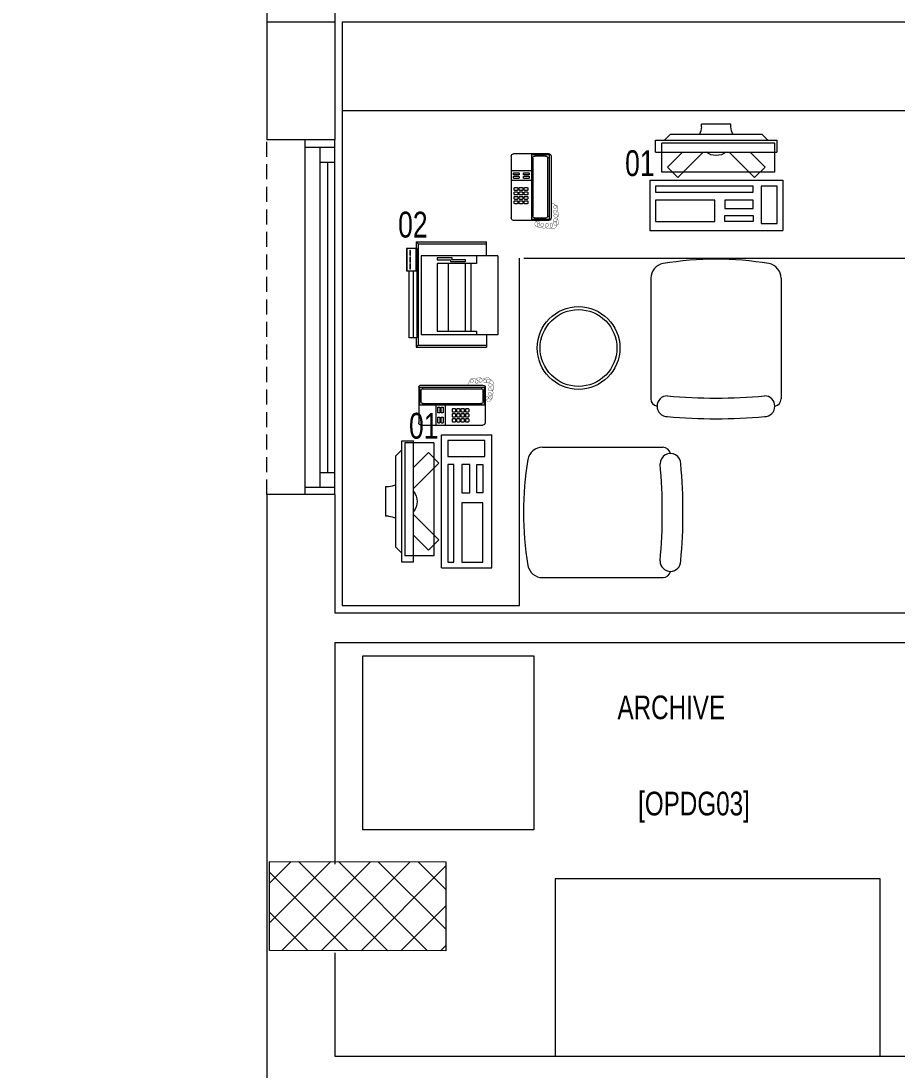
# Model space of a CAD drawing. Extents: x -234346 to 58427, y -132654 to -82394.
# Drawn here: x -141962 to -138996, y -109293 to -105740 of the extents above; entities that cross this region are included whole.
import ezdxf

# ---------------------------------------------------------------- set-up
doc = ezdxf.new("R2010")
doc.units = 0
doc.header["$LTSCALE"] = 8
doc.linetypes.add('HIDDEN', pattern=[9.525, 6.35, -3.175])
doc.layers.get('0').update_dxf_attribs({"color": 9, "lineweight": 5})
for name, color, linetype, lineweight in [('72_EGR_BASE_TEXT', 9, 'Continuous', 5), ('72_EGR_EQP_TAG', 9, 'Continuous', 5), ('Aluminum', 9, 'Continuous', 5), ('C-HYDR-CTCH', 9, 'Continuous', 5), ('Hatch', 9, 'Continuous', 5), ('LOADING', 9, 'Continuous', 5), ('Proj', 9, 'Continuous', 5), ('Structure', 9, 'Continuous', 5), ('Walls', 9, 'Continuous', 5)]:
    doc.layers.add(name, color=color, linetype=linetype, lineweight=lineweight)
doc.styles.add('X3G_ENTITY_257CFD', font='swisscl.ttf', dxfattribs={"height": 200})
doc.styles.add('X3G_ENTITY_258862', font='swisscl.ttf', dxfattribs={"height": 200})
doc.styles.add('X3G_ENTITY_25AE6C', font='swisscl.ttf', dxfattribs={"height": 200})

# ---------------------------------------------------------------- blocks, each defined once
blk = doc.blocks.new('A$C47696aed')
at = {"layer": 'Hatch'}
h = blk.add_hatch(dxfattribs=at)
h.set_pattern_fill('ANSI37', color=256, scale=30)
h.paths.add_polyline_path([(50952.7, 21917.9), (50348.7, 21909.7), (50352.6, 21621.3), (50956.6, 21629.5)])
h.paths.add_polyline_path([(43791.9, 21910.1), (43208.4, 21904.7), (43188.5, 21613.3), (43772, 21618.7)])
h.paths.add_polyline_path([(29414.9, 21902.8), (28815.8, 21898.7), (28810.1, 21605.6), (29409.2, 21609.7)])
h.paths.add_polyline_path([(36600.2, 21904.9), (35999, 21897.4), (35990.7, 21611.8), (36591.9, 21619.3)])
h.paths.add_polyline_path([(22195.7, 21912), (21589.3, 21890.2), (21603.8, 21597.6), (22210.2, 21619.5)])
h.paths.add_polyline_path([(15459.1, 21901.7), (14237.2, 21925.6), (14230.7, 21629.5), (15452.7, 21605.5)])
h.paths.add_polyline_path([(15473.2, 14701.6), (14258.2, 14685.8), (14244.7, 14393.4), (15459.7, 14409.1)])
h.paths.add_polyline_path([(15447.1, 7508.4), (14244, 7492.4), (14238.3, 7199.4), (15441.4, 7215.3)])
h.paths.add_polyline_path([(15465.6, 309.7), (14269, 298.3), (14271.8, 3.8), (15468.5, 15.2)])
h.paths.add_polyline_path([(7830.6, 311.8), (7227.1, 308.1), (7237.7, 22.6), (7841.3, 26.3)])
h.paths.add_polyline_path([(7815.2, 7509.8), (7218.4, 7511.4), (7218.2, 7210.2), (7815.1, 7208.6)])
h.paths.add_polyline_path([(7825.1, 14699.4), (7205.8, 14700.6), (7195.2, 14397.6), (7814.5, 14396.4)])
h.paths.add_polyline_path([(7801.7, 21878.7), (7201.1, 21893.2), (7197.5, 21603.6), (7798.1, 21589.1)])
h.paths.add_polyline_path([(602.6, 21876.9), (0, 21899.6), (1.9, 21611.2), (604.5, 21588.5)])
h.paths.add_polyline_path([(610.4, 7498.6), (8.3, 7491.6), (11.7, 7200), (613.7, 7206.9)])
h.paths.add_polyline_path([(627.9, 303.9), (29.5, 302.9), (34.3, 2.3), (632.7, 3.3)])
h.paths.add_polyline_path([(22214.6, 317.2), (21608.9, 304.3), (21614.6, 3.1), (22220.3, 16)])
h.paths.add_polyline_path([(22208.1, 7509.7), (21613.7, 7492.1), (21615.8, 7195.5), (22210.2, 7213.1)])
h.paths.add_polyline_path([(22199.3, 14717.7), (21600.4, 14710), (21604.4, 14409.9), (22203.4, 14417.6)])
h.paths.add_polyline_path([(29399.7, 14702.4), (28797.7, 14707.1), (28802, 14415), (29403.9, 14410.3)])
h.paths.add_polyline_path([(29403.4, 7519.8), (28799.6, 7502.2), (28813, 7202.1), (29413.1, 7223.2)])
h.paths.add_polyline_path([(29419.5, 303.8), (28815.7, 310.4), (28813.3, 24.7), (29417.2, 18.1)])
h.paths.add_polyline_path([(36618, 314.2), (36020.7, 299.7), (36029.7, 0), (36627, 14.6)])
h.paths.add_polyline_path([(36610.7, 7502.6), (36009.5, 7504.5), (36010.6, 7207.3), (36611.9, 7205.4)])
h.paths.add_polyline_path([(36574.3, 14706.4), (35993.4, 14711.1), (36013.1, 14421.3), (36594, 14416.6)])
h.paths.add_polyline_path([(43777.6, 14705.7), (43180, 14719.4), (43182, 14427.5), (43779.6, 14413.8)])
h.paths.add_polyline_path([(43778.6, 7507.1), (43210.2, 7499.5), (43212, 7205.4), (43780.5, 7213)])
h.paths.add_polyline_path([(43815.7, 310), (43210.4, 307.3), (43211.8, 2.8), (43817, 5.4)])
h.paths.add_polyline_path([(50989.9, 309.5), (50401.9, 325.5), (50388.7, 18.3), (50976.7, 2.3)])
h.paths.add_polyline_path([(50974.1, 7508.9), (50370.9, 7510), (50368.9, 7213.4), (50972.2, 7212.3)])
at = {"layer": 'C-HYDR-CTCH', "color": 4, "flags": 128}
blk.add_lwpolyline([(7218.4, 7511.4), (7815.2, 7509.8), (7815.1, 7208.6), (7218.2, 7210.2), (7218.4, 7511.4)], dxfattribs=at)
blk = doc.blocks.new('GF21021-P')
for p, q in [((-0.2207, 0.4756), (-0.2207, 0.0675)), ((0.2205, 0.4756), (0.2205, 0.0675))]:
    blk.add_line(p, q)
for centre, radius, start, end in [((-0.0001, -0.5295), 1.0695, 80.3671, 99.6329), ((-0.1707, 0.4756), 0.05, 99.6329, 180), ((0.1705, 0.4756), 0.05, 0, 80.3671), ((-0.1643, 0.0425), 0.0351, 90, 270), ((0, 1.8467), 1.7767, 264.6946, 275.3053), ((0.1641, 0.0425), 0.0351, 270, 90), ((-0.1957, 0.0675), 0.025, 180, 261.4721), ((0.1955, 0.0675), 0.025, 278.5279, 0), ((0, 1.8314), 1.8314, 264.8532, 275.147)]:
    blk.add_arc(centre, radius, start, end)
blk = doc.blocks.new('DM20079-P')
for p, q in [((-0.0686, 0.217), (-0.0686, 0.008)), ((-0.0616, 0.225), (0.0594, 0.225)), ((-0.0616, 0.225), (-0.0616, 0)), ((-0.0616, 0.222), (-0.0016, 0.222)), ((-0.0496, 0.2175), (-0.0136, 0.2175)), ((-0.0016, 0.225), (-0.0016, 0)), ((0.0664, 0.217), (0.0664, 0.008)), ((-0.0616, 0.212), (-0.0565, 0.212)), ((-0.0566, 0.2105), (-0.0566, 0.0145)), ((-0.0068, 0.212), (-0.0016, 0.212)), ((-0.0066, 0.2105), (-0.0066, 0.0145)), ((-0.0016, 0.1675), (0.0664, 0.1675)), ((-0.0016, 0.135), (0.0664, 0.135)), ((-0.0616, 0.013), (-0.0565, 0.013)), ((-0.0616, 0.003), (-0.0016, 0.003)), ((-0.0594, 0), (0.0594, 0)), ((-0.0496, 0.0075), (-0.0136, 0.0075)), ((-0.0068, 0.013), (-0.0016, 0.013))]:
    blk.add_line(p, q)
for points in [[(0.0074, 0.1605, 0.414214), (0.0054, 0.1585), (0.0054, 0.1555, 0.414214), (0.0074, 0.1535), (0.0234, 0.1535, 0.414214), (0.0254, 0.1555), (0.0254, 0.1585, 0.414214), (0.0234, 0.1605)], [(0.0234, 0.142, 0.414214), (0.0254, 0.144), (0.0254, 0.147, 0.414214), (0.0234, 0.149), (0.0074, 0.149, 0.414214), (0.0054, 0.147), (0.0054, 0.144, 0.414214), (0.0074, 0.142)], [(0.0574, 0.1535, 0.414214), (0.0594, 0.1555), (0.0594, 0.1585, 0.414214), (0.0574, 0.1605), (0.0414, 0.1605, 0.414214), (0.0394, 0.1585), (0.0394, 0.1555, 0.414214), (0.0414, 0.1535)], [(0.0574, 0.142, 0.414214), (0.0594, 0.144), (0.0594, 0.147, 0.414214), (0.0574, 0.149), (0.0414, 0.149, 0.414214), (0.0394, 0.147), (0.0394, 0.144, 0.414214), (0.0414, 0.142)], [(0.0104, 0.103, 0.414214), (0.0124, 0.101), (0.0204, 0.101, 0.414214), (0.0224, 0.103), (0.0224, 0.109, 0.414214), (0.0204, 0.111), (0.0124, 0.111, 0.414214), (0.0104, 0.109)], [(0.0274, 0.103, 0.414214), (0.0294, 0.101), (0.0374, 0.101, 0.414214), (0.0394, 0.103), (0.0394, 0.109, 0.414214), (0.0374, 0.111), (0.0294, 0.111, 0.414214), (0.0274, 0.109)], [(0.0444, 0.103, 0.414214), (0.0464, 0.101), (0.0544, 0.101, 0.414214), (0.0564, 0.103), (0.0564, 0.109, 0.414214), (0.0544, 0.111), (0.0464, 0.111, 0.414214), (0.0444, 0.109)], [(0.0104, 0.088, 0.414214), (0.0124, 0.086), (0.0204, 0.086, 0.414214), (0.0224, 0.088), (0.0224, 0.094, 0.414214), (0.0204, 0.096), (0.0124, 0.096, 0.414214), (0.0104, 0.094)], [(0.0104, 0.073, 0.414214), (0.0124, 0.071), (0.0204, 0.071, 0.414214), (0.0224, 0.073), (0.0224, 0.079, 0.414214), (0.0204, 0.081), (0.0124, 0.081, 0.414214), (0.0104, 0.079)], [(0.0274, 0.088, 0.414214), (0.0294, 0.086), (0.0374, 0.086, 0.414214), (0.0394, 0.088), (0.0394, 0.094, 0.414214), (0.0374, 0.096), (0.0294, 0.096, 0.414214), (0.0274, 0.094)], [(0.0274, 0.073, 0.414214), (0.0294, 0.071), (0.0374, 0.071, 0.414214), (0.0394, 0.073), (0.0394, 0.079, 0.414214), (0.0374, 0.081), (0.0294, 0.081, 0.414214), (0.0274, 0.079)], [(0.0444, 0.088, 0.414214), (0.0464, 0.086), (0.0544, 0.086, 0.414214), (0.0564, 0.088), (0.0564, 0.094, 0.414214), (0.0544, 0.096), (0.0464, 0.096, 0.414214), (0.0444, 0.094)], [(0.0444, 0.073, 0.414214), (0.0464, 0.071), (0.0544, 0.071, 0.414214), (0.0564, 0.073), (0.0564, 0.079, 0.414214), (0.0544, 0.081), (0.0464, 0.081, 0.414214), (0.0444, 0.079)], [(0.0104, 0.058, 0.414214), (0.0124, 0.056), (0.0204, 0.056, 0.414214), (0.0224, 0.058), (0.0224, 0.064, 0.414214), (0.0204, 0.066), (0.0124, 0.066, 0.414214), (0.0104, 0.064)], [(0.0274, 0.058, 0.414214), (0.0294, 0.056), (0.0374, 0.056, 0.414214), (0.0394, 0.058), (0.0394, 0.064, 0.414214), (0.0374, 0.066), (0.0294, 0.066, 0.414214), (0.0274, 0.064)], [(0.0444, 0.058, 0.414214), (0.0464, 0.056), (0.0544, 0.056, 0.414214), (0.0564, 0.058), (0.0564, 0.064, 0.414214), (0.0544, 0.066), (0.0464, 0.066, 0.414214), (0.0444, 0.064)]]:
    blk.add_lwpolyline(points, format="xyb", close=True)
at = {"const_width": 0.001}
blk.add_lwpolyline([(-0.0686, 0.059, 0.184574), (-0.0861, 0.0478, 1.44364), (-0.0769, 0.0452, 0.837915), (-0.0907, 0.0465, 0.30536), (-0.0835, 0.0248, 1.584726), (-0.0815, 0.034, 0.253153), (-0.094, 0.0228, 0.874198), (-0.0776, 0.0142, 0.915253), (-0.0897, 0.0168, 0.223821), (-0.0874, -0.0011, 1.703343), (-0.0796, 0.005, 0.588962), (-0.0934, -0.0114, 0.717795), (-0.0769, -0.0108, 0.983104), (-0.0875, -0.0075, 0.326362), (-0.0815, -0.0259, 0.758716), (-0.0657, -0.0134, 0.906186), (-0.0743, -0.016, 0.189488), (-0.067, -0.0272, 0.7948), (-0.0506, -0.0127, 1.223996), (-0.0585, -0.0193, 0.072149), (-0.0473, -0.0259, 0.645886), (-0.0341, -0.0134, 1.366917), (-0.042, -0.0193, 0.078415), (-0.0315, -0.0246, 0.723006), (-0.0229, -0.0127, 1.105484), (-0.0289, -0.018, 0.327892), (-0.017, -0.0193, 0.446638), (-0.0144, -0.0068, 0.327263), (-0.0269, -0.0029, 1.240441), (-0.0229, -0.0094, 0.611307), (-0.0278, 0.0075)], format="xyb", dxfattribs=at)
for centre, radius, start, end in [((-0.0605, 0.217), 0.00813, 97.9633, 179.6649), ((-0.0496, 0.2105), 0.007, 90, 180), ((-0.0136, 0.2105), 0.007, 0, 90), ((0.0582, 0.217), 0.00813, 0.3351, 82.0367), ((-0.0605, 0.008), 0.00813, 180.3351, 277.9633), ((-0.0496, 0.0145), 0.007, 180, 270), ((-0.0136, 0.0145), 0.007, 270, 0), ((0.0582, 0.008), 0.00813, 277.9633, 359.6649)]:
    blk.add_arc(centre, radius, start, end)
blk = doc.blocks.new('ITCWLS1-P')
at = {"layer": 'LOADING'}
for p, q in [((-0.2651, 0.43, 0), (-0.3051, 0.43, 0)), ((-0.3051, 0.43, 0), (-0.3051, 0.02, 0)), ((-0.2651, 0.43, 0), (-0.2651, 0.02, 0)), ((-0.17, 0.45), (-0.17, 0)), ((-0.17, 0.45), (0, 0.45)), ((-0.1496, 0.4305), (-0.1291, 0.4305)), ((-0.1291, 0.4305), (-0.1291, 0.4089)), ((0, 0.45), (0, 0)), ((-0.3251, 0.38, 0), (-0.3051, 0.4, 0)), ((-0.197, 0.4094), (-0.295, 0.4094)), ((-0.295, 0.0264), (-0.295, 0.4094)), ((-0.197, 0.0264), (-0.197, 0.4094)), ((-0.3251, 0.38, 0), (-0.3251, 0.07, 0)), ((-0.3503, 0.275), (-0.3596, 0.275)), ((-0.3596, 0.175), (-0.3596, 0.275)), ((-0.3503, 0.175), (-0.3596, 0.175)), ((-0.3251, 0.07, 0), (-0.3051, 0.05, 0)), ((-0.3051, 0.02, 0), (-0.2651, 0.02, 0)), ((-0.197, 0.0264), (-0.295, 0.0264)), ((-0.17, 0), (0, 0))]:
    blk.add_line(p, q, dxfattribs=at)
at = {"layer": 'LOADING', "extrusion": (2.48281e-10, 3.18408e-10, -1)}
for p, q in [((-0.2651, 0.3395), (-0.2144, 0.3902)), ((-0.1791, 0.3548), (-0.2144, 0.3902)), ((-0.2651, 0.2688), (-0.1791, 0.3548))]:
    blk.add_line(p, q, dxfattribs=at)
at = {"layer": 'LOADING', "extrusion": (2.48281e-10, -3.18408e-10, -1)}
for p, q in [((-0.2651, 0.1812), (-0.1791, 0.0952)), ((-0.2651, 0.1105), (-0.2144, 0.0598)), ((-0.1791, 0.0952), (-0.2144, 0.0598))]:
    blk.add_line(p, q, dxfattribs=at)
at = {"layer": 'LOADING'}
for points in [[(-0.1291, 0.4089), (-0.1291, 0.1), (-0.1496, 0.1), (-0.1496, 0.4305)], [(-0.1496, 0.1), (-0.1496, 0.1), (-0.1496, 0.1), (-0.1496, 0.1), (-0.1496, 0.1), (-0.1496, 0.1), (-0.1496, 0.1), (-0.1496, 0.1), (-0.1496, 0.1)], [(-0.1496, 0.1), (-0.1496, 0.1), (-0.1496, 0.1), (-0.1496, 0.1), (-0.1496, 0.1), (-0.1496, 0.1), (-0.1496, 0.1), (-0.1496, 0.1), (-0.1496, 0.1), (-0.1496, 0.1), (-0.1496, 0.1), (-0.1496, 0.1), (-0.1496, 0.1), (-0.1496, 0.1), (-0.1496, 0.1), (-0.1496, 0.1), (-0.1496, 0.1), (-0.1496, 0.1)], [(-0.1496, 0.1), (-0.1496, 0.1), (-0.1496, 0.1), (-0.1496, 0.1), (-0.1496, 0.1), (-0.1496, 0.1), (-0.1496, 0.1), (-0.1496, 0.1), (-0.1496, 0.1), (-0.1496, 0.1)], [(-0.1496, 0.1), (-0.1496, 0.1), (-0.1496, 0.1), (-0.1496, 0.1), (-0.1496, 0.1), (-0.1496, 0.1), (-0.1496, 0.1)], [(-0.1496, 0.1), (-0.1496, 0.1), (-0.1496, 0.1), (-0.1496, 0.1), (-0.1496, 0.1), (-0.1496, 0.1), (-0.1496, 0.1), (-0.1496, 0.1), (-0.1496, 0.1), (-0.1496, 0.1)], [(-0.1496, 0.1), (-0.1496, 0.1), (-0.1496, 0.1), (-0.1496, 0.1), (-0.1496, 0.1), (-0.1496, 0.1), (-0.1496, 0.1), (-0.1496, 0.1), (-0.1496, 0.1), (-0.1496, 0.1), (-0.1496, 0.1), (-0.1496, 0.1), (-0.1496, 0.1), (-0.1496, 0.1), (-0.1496, 0.1)], [(-0.1496, 0.1), (-0.1496, 0.1), (-0.1496, 0.1), (-0.1496, 0.1), (-0.1496, 0.1), (-0.1496, 0.1), (-0.1496, 0.1), (-0.1496, 0.1), (-0.1496, 0.1), (-0.1496, 0.1)], [(-0.1496, 0.1), (-0.1496, 0.1), (-0.1496, 0.1), (-0.1496, 0.1), (-0.1496, 0.1), (-0.1496, 0.1), (-0.1496, 0.1), (-0.1496, 0.1), (-0.1496, 0.1), (-0.1496, 0.1)], [(-0.1496, 0.1), (-0.1496, 0.1), (-0.1496, 0.1), (-0.1496, 0.1), (-0.1496, 0.1), (-0.1496, 0.1), (-0.1496, 0.1), (-0.1496, 0.1), (-0.1496, 0.1), (-0.1496, 0.1), (-0.1496, 0.1), (-0.1496, 0.1), (-0.1496, 0.1), (-0.1496, 0.1), (-0.1496, 0.1), (-0.1496, 0.1), (-0.1496, 0.1), (-0.1496, 0.1), (-0.1496, 0.1), (-0.1496, 0.1), (-0.1496, 0.1), (-0.1496, 0.1), (-0.1496, 0.1), (-0.1496, 0.1), (-0.1496, 0.1), (-0.1496, 0.1), (-0.1496, 0.1), (-0.1496, 0.1), (-0.1496, 0.1), (-0.1496, 0.1), (-0.1496, 0.1), (-0.1496, 0.1), (-0.1496, 0.1), (-0.1496, 0.1), (-0.1496, 0.1), (-0.1496, 0.1), (-0.1496, 0.1), (-0.1496, 0.1), (-0.1496, 0.1), (-0.1496, 0.1), (-0.1496, 0.1), (-0.1496, 0.1), (-0.1496, 0.1), (-0.1496, 0.1), (-0.1496, 0.1), (-0.1496, 0.1), (-0.1496, 0.1), (-0.1496, 0.1), (-0.1496, 0.1), (-0.1496, 0.1), (-0.1496, 0.1), (-0.1496, 0.1), (-0.1496, 0.1), (-0.1496, 0.1)], [(-0.1496, 0.1), (-0.1496, 0.1), (-0.1496, 0.1), (-0.1496, 0.1), (-0.1496, 0.1), (-0.1496, 0.1), (-0.1496, 0.1), (-0.1496, 0.1), (-0.1496, 0.1), (-0.1496, 0.1), (-0.1496, 0.1), (-0.1496, 0.1), (-0.1496, 0.1), (-0.1496, 0.1), (-0.1496, 0.1), (-0.1496, 0.1), (-0.1496, 0.1), (-0.1496, 0.1), (-0.1496, 0.1), (-0.1496, 0.1), (-0.1496, 0.1), (-0.1496, 0.1), (-0.1496, 0.1), (-0.1496, 0.1), (-0.1496, 0.1), (-0.1496, 0.1), (-0.1496, 0.1), (-0.1496, 0.1), (-0.1496, 0.1), (-0.1496, 0.1), (-0.1496, 0.1), (-0.1496, 0.1), (-0.1496, 0.1), (-0.1496, 0.1), (-0.1496, 0.1), (-0.1496, 0.1), (-0.1496, 0.1), (-0.1496, 0.1), (-0.1496, 0.1), (-0.1496, 0.1), (-0.1496, 0.1), (-0.1496, 0.1), (-0.1496, 0.1), (-0.1496, 0.1), (-0.1496, 0.1), (-0.1496, 0.1), (-0.1496, 0.1), (-0.1496, 0.1), (-0.1496, 0.1), (-0.1496, 0.1), (-0.1496, 0.1), (-0.1496, 0.1), (-0.1496, 0.1), (-0.1496, 0.1), (-0.1496, 0.1), (-0.1496, 0.1), (-0.1496, 0.1), (-0.1496, 0.1), (-0.1496, 0.1), (-0.1496, 0.1), (-0.1496, 0.1), (-0.1496, 0.1), (-0.1496, 0.1), (-0.1496, 0.1), (-0.1496, 0.1), (-0.1496, 0.1), (-0.1496, 0.1), (-0.1496, 0.1), (-0.1496, 0.1), (-0.1496, 0.1), (-0.1496, 0.1), (-0.1496, 0.1), (-0.1496, 0.1), (-0.1496, 0.1), (-0.1496, 0.1), (-0.1496, 0.1), (-0.1496, 0.1), (-0.1496, 0.1), (-0.1496, 0.1), (-0.1496, 0.1), (-0.1496, 0.1), (-0.1496, 0.1), (-0.1496, 0.1), (-0.1496, 0.1), (-0.1496, 0.1), (-0.1496, 0.1), (-0.1496, 0.1), (-0.1496, 0.1), (-0.1496, 0.1)], [(-0.1496, 0.1), (-0.1496, 0.1), (-0.1496, 0.1), (-0.1496, 0.1), (-0.1496, 0.1), (-0.1496, 0.1), (-0.1496, 0.1), (-0.1496, 0.1), (-0.1496, 0.1), (-0.1496, 0.1), (-0.1496, 0.1), (-0.1496, 0.1)], [(-0.1496, 0.1), (-0.1496, 0.1), (-0.1496, 0.1), (-0.1496, 0.1), (-0.1496, 0.1), (-0.1496, 0.1), (-0.1496, 0.1)], [(-0.1496, 0.1), (-0.1496, 0.1), (-0.1496, 0.1), (-0.1496, 0.1), (-0.1496, 0.1), (-0.1496, 0.1), (-0.1496, 0.1), (-0.1496, 0.1), (-0.1496, 0.1), (-0.1496, 0.1), (-0.1496, 0.1), (-0.1496, 0.1), (-0.1496, 0.1), (-0.1496, 0.1), (-0.1496, 0.1), (-0.1496, 0.1), (-0.1496, 0.1)], [(-0.1496, 0.1), (-0.1496, 0.1), (-0.1496, 0.1), (-0.1496, 0.1), (-0.1496, 0.1), (-0.1496, 0.1), (-0.1496, 0.1), (-0.1496, 0.1), (-0.1496, 0.1), (-0.1496, 0.1), (-0.1496, 0.1), (-0.1496, 0.1), (-0.1496, 0.1), (-0.1496, 0.1), (-0.1496, 0.1), (-0.1496, 0.1), (-0.1496, 0.1), (-0.1496, 0.1), (-0.1496, 0.1), (-0.1496, 0.1), (-0.1496, 0.1), (-0.1496, 0.1), (-0.1496, 0.1), (-0.1496, 0.1), (-0.1496, 0.1), (-0.1496, 0.1), (-0.1496, 0.1), (-0.1496, 0.1), (-0.1496, 0.1), (-0.1496, 0.1), (-0.1496, 0.1), (-0.1496, 0.1), (-0.1496, 0.1), (-0.1496, 0.1), (-0.1496, 0.1), (-0.1496, 0.1), (-0.1496, 0.1), (-0.1496, 0.1), (-0.1496, 0.1), (-0.1496, 0.1), (-0.1496, 0.1), (-0.1496, 0.1), (-0.1496, 0.1), (-0.1496, 0.1), (-0.1496, 0.1), (-0.1496, 0.1), (-0.1496, 0.1), (-0.1496, 0.1), (-0.1496, 0.1), (-0.1496, 0.1), (-0.1496, 0.1), (-0.1496, 0.1), (-0.1496, 0.1), (-0.1496, 0.1), (-0.1496, 0.1), (-0.1496, 0.1), (-0.1496, 0.1), (-0.1496, 0.1), (-0.1496, 0.1), (-0.1496, 0.1), (-0.1496, 0.1), (-0.1496, 0.1), (-0.1496, 0.1), (-0.1496, 0.1), (-0.1496, 0.1), (-0.1496, 0.1), (-0.1496, 0.1), (-0.1496, 0.1), (-0.1496, 0.1), (-0.1496, 0.1), (-0.1496, 0.1), (-0.1496, 0.1), (-0.1496, 0.1), (-0.1496, 0.1), (-0.1496, 0.1), (-0.1496, 0.1), (-0.1496, 0.1), (-0.1496, 0.1), (-0.1496, 0.1), (-0.1496, 0.1), (-0.1496, 0.1), (-0.1496, 0.1), (-0.1496, 0.1), (-0.1496, 0.1), (-0.1496, 0.1), (-0.1496, 0.1), (-0.1496, 0.1), (-0.1496, 0.1), (-0.1496, 0.1), (-0.1496, 0.1), (-0.1496, 0.1), (-0.1496, 0.1), (-0.1496, 0.1), (-0.1496, 0.1), (-0.1496, 0.1), (-0.1496, 0.1), (-0.1496, 0.1), (-0.1496, 0.1), (-0.1496, 0.1), (-0.1496, 0.1), (-0.1496, 0.1), (-0.1496, 0.1), (-0.1496, 0.1), (-0.1496, 0.1), (-0.1496, 0.1), (-0.1496, 0.1), (-0.1496, 0.1), (-0.1496, 0.1), (-0.1496, 0.1), (-0.1496, 0.1), (-0.1496, 0.1)], [(-0.1496, 0.1), (-0.1496, 0.1), (-0.1496, 0.1), (-0.1496, 0.1), (-0.1496, 0.1), (-0.1496, 0.1), (-0.1496, 0.1), (-0.1496, 0.1)]]:
    blk.add_lwpolyline(points, dxfattribs=at)
for points in [[(-0.1019, 0.4305), (-0.0304, 0.4305), (-0.0304, 0.2294), (-0.1019, 0.2294)], [(-0.1019, 0.1954), (-0.0747, 0.1954), (-0.0747, 0.1), (-0.1019, 0.1)], [(-0.0304, 0.1954), (-0.0508, 0.1954), (-0.0508, 0.1), (-0.0304, 0.1)], [(-0.1496, 0.1), (-0.1496, 0.1), (-0.1496, 0.1), (-0.1496, 0.1), (-0.1496, 0.1), (-0.1496, 0.1), (-0.1496, 0.1), (-0.1496, 0.1), (-0.1496, 0.1), (-0.1496, 0.1), (-0.1496, 0.1), (-0.1496, 0.1), (-0.1496, 0.1), (-0.1496, 0.1), (-0.1496, 0.1), (-0.1496, 0.1), (-0.1496, 0.1), (-0.1496, 0.1), (-0.1496, 0.1), (-0.1496, 0.1), (-0.1496, 0.1), (-0.1496, 0.1), (-0.1496, 0.1), (-0.1496, 0.1), (-0.1496, 0.1), (-0.1496, 0.1), (-0.1496, 0.1), (-0.1496, 0.1), (-0.1496, 0.1), (-0.1496, 0.1), (-0.1496, 0.1), (-0.1496, 0.1), (-0.1496, 0.1), (-0.1496, 0.1), (-0.1496, 0.1), (-0.1496, 0.1), (-0.1496, 0.1), (-0.1496, 0.1), (-0.1496, 0.1), (-0.1496, 0.1), (-0.1496, 0.1), (-0.1496, 0.1), (-0.1496, 0.1), (-0.1496, 0.1), (-0.1496, 0.1), (-0.1496, 0.1), (-0.1496, 0.1), (-0.1496, 0.1), (-0.1496, 0.1), (-0.1496, 0.1), (-0.1496, 0.1), (-0.1496, 0.1), (-0.1496, 0.1), (-0.1496, 0.1), (-0.1496, 0.1), (-0.1496, 0.1), (-0.1496, 0.1), (-0.1496, 0.1), (-0.1496, 0.1), (-0.1496, 0.1), (-0.1496, 0.1), (-0.1496, 0.1), (-0.1496, 0.1), (-0.1496, 0.1), (-0.1496, 0.1), (-0.1496, 0.1), (-0.1496, 0.1), (-0.1496, 0.1), (-0.1496, 0.1), (-0.1496, 0.1), (-0.1496, 0.1), (-0.1496, 0.1), (-0.1496, 0.1), (-0.1496, 0.1), (-0.1496, 0.1), (-0.1496, 0.1), (-0.1496, 0.1), (-0.1496, 0.1), (-0.1496, 0.1), (-0.1496, 0.1), (-0.1496, 0.1), (-0.1496, 0.1), (-0.1496, 0.1), (-0.1496, 0.1), (-0.1496, 0.1), (-0.1496, 0.1), (-0.1496, 0.1), (-0.1496, 0.1), (-0.1496, 0.1), (-0.1496, 0.1), (-0.1496, 0.1), (-0.1496, 0.1), (-0.1496, 0.1), (-0.1496, 0.1), (-0.1496, 0.1), (-0.1496, 0.1), (-0.1496, 0.1), (-0.1496, 0.1), (-0.1496, 0.1), (-0.1496, 0.1), (-0.1496, 0.1), (-0.1496, 0.1), (-0.1496, 0.1), (-0.1496, 0.1), (-0.1496, 0.1), (-0.1496, 0.1), (-0.1496, 0.1), (-0.1496, 0.1), (-0.1496, 0.1), (-0.1496, 0.1), (-0.1496, 0.1), (-0.1496, 0.1), (-0.1496, 0.1), (-0.1496, 0.1), (-0.1496, 0.1), (-0.1496, 0.1), (-0.1496, 0.1), (-0.1496, 0.1), (-0.1496, 0.1), (-0.1496, 0.1), (-0.1496, 0.1), (-0.1496, 0.1), (-0.1496, 0.1), (-0.1496, 0.1), (-0.1496, 0.1), (-0.1496, 0.1), (-0.1496, 0.1), (-0.1496, 0.1), (-0.1496, 0.1), (-0.1496, 0.1), (-0.1496, 0.1), (-0.1496, 0.1), (-0.1496, 0.1), (-0.1496, 0.1), (-0.1496, 0.1), (-0.1496, 0.1), (-0.1496, 0.1), (-0.1496, 0.1), (-0.1496, 0.1), (-0.1496, 0.1), (-0.1496, 0.1), (-0.1496, 0.1), (-0.1496, 0.1), (-0.1496, 0.1), (-0.1496, 0.1), (-0.1496, 0.1), (-0.1496, 0.1), (-0.1496, 0.1), (-0.1496, 0.1), (-0.1496, 0.1), (-0.1496, 0.1), (-0.1496, 0.1), (-0.1496, 0.1), (-0.1496, 0.1), (-0.1496, 0.1), (-0.1496, 0.1), (-0.1496, 0.1), (-0.1496, 0.1), (-0.1496, 0.1), (-0.1496, 0.1), (-0.1496, 0.1), (-0.1496, 0.1), (-0.1496, 0.1), (-0.1496, 0.1), (-0.1496, 0.1), (-0.1496, 0.1), (-0.1496, 0.1), (-0.1496, 0.1), (-0.1496, 0.1), (-0.1496, 0.1), (-0.1496, 0.1), (-0.1496, 0.1), (-0.1496, 0.1), (-0.1496, 0.1), (-0.1496, 0.1), (-0.1496, 0.1), (-0.1496, 0.1), (-0.1496, 0.1), (-0.1496, 0.1), (-0.1496, 0.1), (-0.1496, 0.1), (-0.1496, 0.1), (-0.1496, 0.1), (-0.1496, 0.1), (-0.1496, 0.1), (-0.1496, 0.1), (-0.1496, 0.1), (-0.1496, 0.1), (-0.1496, 0.1), (-0.1496, 0.1), (-0.1496, 0.1), (-0.1496, 0.1), (-0.1496, 0.1), (-0.1496, 0.1), (-0.1496, 0.1), (-0.1496, 0.1), (-0.1496, 0.1), (-0.1496, 0.1), (-0.1496, 0.1), (-0.1496, 0.1), (-0.1496, 0.1), (-0.1496, 0.1), (-0.1496, 0.1), (-0.1496, 0.1), (-0.1496, 0.1), (-0.1496, 0.1), (-0.1496, 0.1), (-0.1496, 0.1), (-0.1496, 0.1), (-0.1496, 0.1), (-0.1496, 0.1), (-0.1496, 0.1), (-0.1496, 0.1), (-0.1496, 0.1), (-0.1496, 0.1), (-0.1496, 0.1), (-0.1496, 0.1), (-0.1496, 0.1), (-0.1496, 0.1), (-0.1496, 0.1), (-0.1496, 0.1), (-0.1496, 0.1), (-0.1496, 0.1), (-0.1496, 0.1), (-0.1496, 0.1), (-0.1496, 0.1), (-0.1496, 0.1), (-0.1496, 0.1), (-0.1496, 0.1), (-0.1496, 0.1), (-0.1496, 0.1), (-0.1496, 0.1), (-0.1496, 0.1), (-0.1496, 0.1), (-0.1496, 0.1), (-0.1496, 0.1), (-0.1496, 0.1), (-0.1496, 0.1), (-0.1496, 0.1), (-0.1496, 0.1), (-0.1496, 0.1), (-0.1496, 0.1), (-0.1496, 0.1), (-0.1496, 0.1), (-0.1496, 0.1), (-0.1496, 0.1), (-0.1496, 0.1), (-0.1496, 0.1), (-0.1496, 0.1), (-0.1496, 0.1), (-0.1496, 0.1), (-0.1496, 0.1), (-0.1496, 0.1), (-0.1496, 0.1), (-0.1496, 0.1), (-0.1496, 0.1), (-0.1496, 0.1), (-0.1496, 0.1), (-0.1496, 0.1), (-0.1496, 0.1), (-0.1496, 0.1), (-0.1496, 0.1), (-0.1496, 0.1), (-0.1496, 0.1), (-0.1496, 0.1), (-0.1496, 0.1), (-0.1496, 0.1), (-0.1496, 0.1), (-0.1496, 0.1), (-0.1496, 0.1), (-0.1496, 0.1), (-0.1496, 0.1), (-0.1496, 0.1), (-0.1496, 0.1), (-0.1496, 0.1), (-0.1496, 0.1), (-0.1496, 0.1)], [(-0.1496, 0.1), (-0.1496, 0.1), (-0.1496, 0.1), (-0.1496, 0.1), (-0.1496, 0.1), (-0.1496, 0.1), (-0.1496, 0.1), (-0.1496, 0.1), (-0.1496, 0.1), (-0.1496, 0.1), (-0.1496, 0.1), (-0.1496, 0.1), (-0.1496, 0.1), (-0.1496, 0.1), (-0.1496, 0.1), (-0.1496, 0.1), (-0.1496, 0.1), (-0.1496, 0.1), (-0.1496, 0.1), (-0.1496, 0.1), (-0.1496, 0.1), (-0.1496, 0.1), (-0.1496, 0.1), (-0.1496, 0.1), (-0.1496, 0.1), (-0.1496, 0.1), (-0.1496, 0.1), (-0.1496, 0.1), (-0.1496, 0.1), (-0.1496, 0.1), (-0.1496, 0.1), (-0.1496, 0.1), (-0.1496, 0.1), (-0.1496, 0.1), (-0.1496, 0.1), (-0.1496, 0.1), (-0.1496, 0.1), (-0.1496, 0.1), (-0.1496, 0.1), (-0.1496, 0.1), (-0.1496, 0.1), (-0.1496, 0.1), (-0.1496, 0.1), (-0.1496, 0.1), (-0.1496, 0.1), (-0.1496, 0.1), (-0.1496, 0.1), (-0.1496, 0.1), (-0.1496, 0.1), (-0.1496, 0.1), (-0.1496, 0.1), (-0.1496, 0.1), (-0.1496, 0.1), (-0.1496, 0.1), (-0.1496, 0.1), (-0.1496, 0.1), (-0.1496, 0.1), (-0.1496, 0.1), (-0.1496, 0.1), (-0.1496, 0.1), (-0.1496, 0.1), (-0.1496, 0.1), (-0.1496, 0.1), (-0.1496, 0.1), (-0.1496, 0.1), (-0.1496, 0.1), (-0.1496, 0.1), (-0.1496, 0.1), (-0.1496, 0.1), (-0.1496, 0.1), (-0.1496, 0.1), (-0.1496, 0.1), (-0.1496, 0.1), (-0.1496, 0.1), (-0.1496, 0.1), (-0.1496, 0.1), (-0.1496, 0.1), (-0.1496, 0.1), (-0.1496, 0.1), (-0.1496, 0.1), (-0.1496, 0.1), (-0.1496, 0.1), (-0.1496, 0.1), (-0.1496, 0.1), (-0.1496, 0.1), (-0.1496, 0.1), (-0.1496, 0.1), (-0.1496, 0.1), (-0.1496, 0.1), (-0.1496, 0.1), (-0.1496, 0.1), (-0.1496, 0.1), (-0.1496, 0.1), (-0.1496, 0.1), (-0.1496, 0.1), (-0.1496, 0.1), (-0.1496, 0.1), (-0.1496, 0.1), (-0.1496, 0.1), (-0.1496, 0.1), (-0.1496, 0.1), (-0.1496, 0.1), (-0.1496, 0.1), (-0.1496, 0.1), (-0.1496, 0.1), (-0.1496, 0.1), (-0.1496, 0.1), (-0.1496, 0.1), (-0.1496, 0.1), (-0.1496, 0.1), (-0.1496, 0.1), (-0.1496, 0.1), (-0.1496, 0.1), (-0.1496, 0.1), (-0.1496, 0.1), (-0.1496, 0.1), (-0.1496, 0.1), (-0.1496, 0.1), (-0.1496, 0.1), (-0.1496, 0.1), (-0.1496, 0.1), (-0.1496, 0.1), (-0.1496, 0.1), (-0.1496, 0.1), (-0.1496, 0.1), (-0.1496, 0.1), (-0.1496, 0.1), (-0.1496, 0.1), (-0.1496, 0.1), (-0.1496, 0.1), (-0.1496, 0.1), (-0.1496, 0.1), (-0.1496, 0.1), (-0.1496, 0.1), (-0.1496, 0.1), (-0.1496, 0.1), (-0.1496, 0.1), (-0.1496, 0.1), (-0.1496, 0.1), (-0.1496, 0.1), (-0.1496, 0.1), (-0.1496, 0.1), (-0.1496, 0.1), (-0.1496, 0.1), (-0.1496, 0.1), (-0.1496, 0.1), (-0.1496, 0.1), (-0.1496, 0.1), (-0.1496, 0.1), (-0.1496, 0.1), (-0.1496, 0.1), (-0.1496, 0.1), (-0.1496, 0.1), (-0.1496, 0.1), (-0.1496, 0.1), (-0.1496, 0.1), (-0.1496, 0.1), (-0.1496, 0.1), (-0.1496, 0.1), (-0.1496, 0.1), (-0.1496, 0.1), (-0.1496, 0.1), (-0.1496, 0.1), (-0.1496, 0.1), (-0.1496, 0.1), (-0.1496, 0.1), (-0.1496, 0.1), (-0.1496, 0.1), (-0.1496, 0.1), (-0.1496, 0.1), (-0.1496, 0.1), (-0.1496, 0.1), (-0.1496, 0.1), (-0.1496, 0.1), (-0.1496, 0.1), (-0.1496, 0.1), (-0.1496, 0.1), (-0.1496, 0.1), (-0.1496, 0.1), (-0.1496, 0.1), (-0.1496, 0.1), (-0.1496, 0.1), (-0.1496, 0.1), (-0.1496, 0.1), (-0.1496, 0.1), (-0.1496, 0.1), (-0.1496, 0.1), (-0.1496, 0.1), (-0.1496, 0.1), (-0.1496, 0.1), (-0.1496, 0.1), (-0.1496, 0.1), (-0.1496, 0.1), (-0.1496, 0.1), (-0.1496, 0.1), (-0.1496, 0.1), (-0.1496, 0.1), (-0.1496, 0.1), (-0.1496, 0.1), (-0.1496, 0.1), (-0.1496, 0.1), (-0.1496, 0.1), (-0.1496, 0.1), (-0.1496, 0.1), (-0.1496, 0.1), (-0.1496, 0.1), (-0.1496, 0.1), (-0.1496, 0.1), (-0.1496, 0.1), (-0.1496, 0.1), (-0.1496, 0.1), (-0.1496, 0.1), (-0.1496, 0.1), (-0.1496, 0.1)], [(-0.1496, 0.1), (-0.1496, 0.1), (-0.1496, 0.1), (-0.1496, 0.1), (-0.1496, 0.1), (-0.1496, 0.1), (-0.1496, 0.1), (-0.1496, 0.1), (-0.1496, 0.1), (-0.1496, 0.1), (-0.1496, 0.1), (-0.1496, 0.1), (-0.1496, 0.1), (-0.1496, 0.1), (-0.1496, 0.1), (-0.1496, 0.1), (-0.1496, 0.1), (-0.1496, 0.1), (-0.1496, 0.1), (-0.1496, 0.1), (-0.1496, 0.1), (-0.1496, 0.1), (-0.1496, 0.1), (-0.1496, 0.1), (-0.1496, 0.1), (-0.1496, 0.1), (-0.1496, 0.1), (-0.1496, 0.1), (-0.1496, 0.1), (-0.1496, 0.1), (-0.1496, 0.1), (-0.1496, 0.1), (-0.1496, 0.1), (-0.1496, 0.1), (-0.1496, 0.1), (-0.1496, 0.1), (-0.1496, 0.1), (-0.1496, 0.1), (-0.1496, 0.1), (-0.1496, 0.1), (-0.1496, 0.1), (-0.1496, 0.1), (-0.1496, 0.1), (-0.1496, 0.1), (-0.1496, 0.1), (-0.1496, 0.1), (-0.1496, 0.1), (-0.1496, 0.1), (-0.1496, 0.1), (-0.1496, 0.1), (-0.1496, 0.1), (-0.1496, 0.1), (-0.1496, 0.1), (-0.1496, 0.1), (-0.1496, 0.1), (-0.1496, 0.1), (-0.1496, 0.1), (-0.1496, 0.1), (-0.1496, 0.1), (-0.1496, 0.1), (-0.1496, 0.1), (-0.1496, 0.1), (-0.1496, 0.1), (-0.1496, 0.1), (-0.1496, 0.1), (-0.1496, 0.1), (-0.1496, 0.1), (-0.1496, 0.1), (-0.1496, 0.1), (-0.1496, 0.1), (-0.1496, 0.1), (-0.1496, 0.1), (-0.1496, 0.1), (-0.1496, 0.1), (-0.1496, 0.1), (-0.1496, 0.1), (-0.1496, 0.1), (-0.1496, 0.1), (-0.1496, 0.1), (-0.1496, 0.1), (-0.1496, 0.1), (-0.1496, 0.1), (-0.1496, 0.1), (-0.1496, 0.1), (-0.1496, 0.1), (-0.1496, 0.1), (-0.1496, 0.1), (-0.1496, 0.1), (-0.1496, 0.1), (-0.1496, 0.1), (-0.1496, 0.1), (-0.1496, 0.1), (-0.1496, 0.1), (-0.1496, 0.1), (-0.1496, 0.1), (-0.1496, 0.1), (-0.1496, 0.1), (-0.1496, 0.1), (-0.1496, 0.1), (-0.1496, 0.1), (-0.1496, 0.1), (-0.1496, 0.1), (-0.1496, 0.1), (-0.1496, 0.1), (-0.1496, 0.1), (-0.1496, 0.1), (-0.1496, 0.1), (-0.1496, 0.1), (-0.1496, 0.1), (-0.1496, 0.1), (-0.1496, 0.1), (-0.1496, 0.1), (-0.1496, 0.1), (-0.1496, 0.1), (-0.1496, 0.1), (-0.1496, 0.1), (-0.1496, 0.1), (-0.1496, 0.1), (-0.1496, 0.1), (-0.1496, 0.1), (-0.1496, 0.1), (-0.1496, 0.1), (-0.1496, 0.1), (-0.1496, 0.1), (-0.1496, 0.1), (-0.1496, 0.1), (-0.1496, 0.1), (-0.1496, 0.1), (-0.1496, 0.1), (-0.1496, 0.1), (-0.1496, 0.1), (-0.1496, 0.1), (-0.1496, 0.1), (-0.1496, 0.1), (-0.1496, 0.1), (-0.1496, 0.1), (-0.1496, 0.1), (-0.1496, 0.1), (-0.1496, 0.1), (-0.1496, 0.1), (-0.1496, 0.1), (-0.1496, 0.1), (-0.1496, 0.1), (-0.1496, 0.1), (-0.1496, 0.1), (-0.1496, 0.1), (-0.1496, 0.1), (-0.1496, 0.1), (-0.1496, 0.1), (-0.1496, 0.1), (-0.1496, 0.1), (-0.1496, 0.1), (-0.1496, 0.1), (-0.1496, 0.1), (-0.1496, 0.1), (-0.1496, 0.1), (-0.1496, 0.1), (-0.1496, 0.1), (-0.1496, 0.1), (-0.1496, 0.1), (-0.1496, 0.1), (-0.1496, 0.1), (-0.1496, 0.1), (-0.1496, 0.1), (-0.1496, 0.1), (-0.1496, 0.1), (-0.1496, 0.1), (-0.1496, 0.1), (-0.1496, 0.1), (-0.1496, 0.1), (-0.1496, 0.1), (-0.1496, 0.1), (-0.1496, 0.1), (-0.1496, 0.1), (-0.1496, 0.1), (-0.1496, 0.1), (-0.1496, 0.1), (-0.1496, 0.1), (-0.1496, 0.1), (-0.1496, 0.1), (-0.1496, 0.1), (-0.1496, 0.1), (-0.1496, 0.1), (-0.1496, 0.1), (-0.1496, 0.1), (-0.1496, 0.1), (-0.1496, 0.1), (-0.1496, 0.1), (-0.1496, 0.1), (-0.1496, 0.1), (-0.1496, 0.1), (-0.1496, 0.1), (-0.1496, 0.1), (-0.1496, 0.1), (-0.1496, 0.1), (-0.1496, 0.1), (-0.1496, 0.1), (-0.1496, 0.1), (-0.1496, 0.1), (-0.1496, 0.1), (-0.1496, 0.1), (-0.1496, 0.1), (-0.1496, 0.1), (-0.1496, 0.1), (-0.1496, 0.1), (-0.1496, 0.1), (-0.1496, 0.1), (-0.1496, 0.1), (-0.1496, 0.1), (-0.1496, 0.1), (-0.1496, 0.1), (-0.1496, 0.1), (-0.1496, 0.1), (-0.1496, 0.1), (-0.1496, 0.1), (-0.1496, 0.1), (-0.1496, 0.1), (-0.1496, 0.1), (-0.1496, 0.1)], [(-0.1496, 0.0727), (-0.0236, 0.0727), (-0.0236, 0.0182), (-0.1496, 0.0182)]]:
    blk.add_lwpolyline(points, close=True, dxfattribs=at)
for centre, radius, start, end in [((-0.3503, 0.325), 0.05, 270, 300.3093), ((-0.3089, 0.225), 0.0556, 321.9431, 38.0569), ((-0.3503, 0.125), 0.05, 59.6907, 90)]:
    blk.add_arc(centre, radius, start, end, dxfattribs=at)
blk = doc.blocks.new('ITPPLT2C-P')
for p, q in [((0, 0), (0, -0.2262)), ((0.0252, 0), (0, 0)), ((0.0139, 0), (0.0139, -0.2262)), ((0.0252, 0), (0.0139, 0)), ((0.0229, 0.0318), (0.2618, 0.0318)), ((0.0304, 0.0256), (0.0229, 0.0318)), ((0.0229, 0), (0.0229, 0.0318)), ((0.0252, -0.2262), (0.0252, 0)), ((0.0304, -0.3182), (0.0304, 0.0256)), ((0.0304, 0.0256), (0.2618, 0.0256)), ((0.2618, -0.0096), (0.2618, 0.0318)), ((0.0401, -0.2769), (0.0401, -0.0096)), ((0.3, -0.0096), (0.0401, -0.0096)), ((0.0939, -0.2515), (0.0939, -0.0222)), ((0.0939, -0.0222), (0.2274, -0.0222)), ((0.1321, -0.2515), (0.1321, -0.0222)), ((0.1894, -0.2515), (0.1894, -0.0222)), ((0.2082, -0.2515), (0.2082, -0.0222)), ((0.2274, -0.0222), (0.2274, -0.0096)), ((0.3, -0.2769), (0.3, -0.0096)), ((-0.0091, -0.2262), (0.0267, -0.2262)), ((-0.0091, -0.3023), (-0.0091, -0.2262)), ((-0.0087, -0.2262), (0.0236, -0.2262)), ((-0.0087, -0.3023), (-0.0087, -0.2262)), ((0, -0.2262), (0.0252, -0.2262)), ((0.0023, -0.2495), (0.0023, -0.2334)), ((0.0023, -0.2334), (0.0045, -0.2334)), ((0.0045, -0.2334), (0.0045, -0.2495)), ((0.0139, -0.2262), (0.0252, -0.2262)), ((0.0236, -0.2262), (0.0236, -0.3023)), ((0.0267, -0.2262), (0.0267, -0.3023)), ((0.0045, -0.2495), (0.0023, -0.2495)), ((0.0023, -0.2721), (0.0023, -0.2562)), ((0.0023, -0.2562), (0.0045, -0.2562)), ((0.0045, -0.2721), (0.0023, -0.2721)), ((0.0023, -0.295), (0.0023, -0.2793)), ((0.0023, -0.2793), (0.0045, -0.2793)), ((0.0045, -0.2562), (0.0045, -0.2721)), ((0.0045, -0.2793), (0.0045, -0.295)), ((0.3, -0.2769), (0.0401, -0.2769)), ((0.2274, -0.2515), (0.0939, -0.2515)), ((0.0947, -0.2701), (0.0947, -0.2641)), ((0.0947, -0.2641), (0.1395, -0.2641)), ((0.1457, -0.2701), (0.0947, -0.2701)), ((0.1395, -0.2575), (0.19, -0.2575)), ((0.1395, -0.2641), (0.1395, -0.2575)), ((0.19, -0.2641), (0.1457, -0.2641)), ((0.1457, -0.2641), (0.1457, -0.2701)), ((0.19, -0.2575), (0.19, -0.2641)), ((0.2274, -0.2769), (0.2274, -0.2515)), ((0.2618, -0.2769), (0.2618, -0.3246)), ((0.0267, -0.3023), (-0.0091, -0.3023)), ((0.0236, -0.3023), (-0.0087, -0.3023)), ((0.0045, -0.295), (0.0023, -0.295)), ((0.0229, -0.3246), (0.0229, -0.3023)), ((0.0304, -0.3182), (0.0229, -0.3246)), ((0.0304, -0.3182), (0.2618, -0.3182)), ((0.0229, -0.3246), (0.2618, -0.3246))]:
    blk.add_line(p, q)
blk = doc.blocks.new('WM00001-P')
at = {"layer": 'LOADING'}
for radius in [0.14, 0.13]:
    blk.add_circle((0, 0), radius, dxfattribs=at)
blk = doc.blocks.new('GF1')
at = {"layer": 'Aluminum', "color": 9, "linetype": 'HIDDEN'}
blk.add_line((-141129.4, -107342.6), (-141129.4, -106142.6), dxfattribs=at)
at = {"layer": 'Aluminum', "color": 9}
for p, q in [((-140999.4, -107342.6), (-140999.4, -106142.6)), ((-140899.4, -107342.6), (-140899.4, -106142.6)), ((-140999.4, -106167.6), (-140899.4, -106167.6)), ((-140949.4, -107317.6), (-140949.4, -106167.6)), ((-140949.4, -106217.6), (-140899.4, -106217.6)), ((-140924.4, -106217.6), (-140924.4, -107267.6)), ((-140949.4, -107267.6), (-140899.4, -107267.6)), ((-140999.4, -107317.6), (-140899.4, -107317.6))]:
    blk.add_line(p, q, dxfattribs=at)
at = {"layer": 'LOADING', "color": 9}
for p, q in [((-140874.4, -105742.6), (-138438.9, -105742.6)), ((-140874.4, -105742.6), (-140874.4, -107717.6)), ((-140874.4, -106042.6), (-137284.4, -106042.6)), ((-140274.4, -107717.6), (-140274.4, -106542.6)), ((-140259.4, -106542.6), (-138438.9, -106542.6)), ((-140874.4, -107717.6), (-140274.4, -107717.6))]:
    blk.add_line(p, q, dxfattribs=at)
for points in [[(-140804.4, -107887.7), (-140225.3, -107887.7), (-140225.3, -108476.5), (-140804.4, -108476.5)], [(-140153.9, -108642.6), (-140153.9, -109242.6), (-139053.9, -109242.6), (-139053.9, -108642.6)]]:
    blk.add_lwpolyline(points, close=True, dxfattribs=at)
at = {"layer": 'Proj', "color": 9, "linetype": 'HIDDEN'}
for p, q in [((-141129.4, -103942.6), (-141129.4, -105742.6)), ((-140899.4, -103942.6), (-140899.4, -105742.6))]:
    blk.add_line(p, q, dxfattribs=at)
at = {"layer": 'Walls', "color": 9}
for p, q in [((-141129.4, -105742.6), (-141129.4, -106142.6)), ((-141129.4, -105742.6), (-140899.4, -105742.6)), ((-140899.4, -105742.6), (-140899.4, -106142.6)), ((-140899.4, -106142.6), (-141129.4, -106142.6)), ((-141129.4, -107342.6), (-141129.4, -108592.6)), ((-140899.4, -107342.6), (-141129.4, -107342.6)), ((-140899.4, -107342.6), (-140899.4, -107742.6)), ((-140899.4, -107742.6), (-138239.4, -107742.6)), ((-140899.4, -107842.6), (-140899.4, -108592.6)), ((-140899.4, -107842.6), (-138239.4, -107842.6)), ((-141129.4, -108592.6), (-141129.4, -116092.6)), ((-141129.4, -108592.6), (-141129.4, -116092.6)), ((-140899.4, -108892.6), (-140899.4, -109242.6)), ((-140899.4, -109242.6), (-137259.4, -109242.6))]:
    blk.add_line(p, q, dxfattribs=at)
at = {"layer": 'LOADING', "color": 9, "yscale": 1000, "zscale": 1000}
for name, p, xscale, rotation in [('ITCWLS1-P', (-139383.4, -106448.7), -1000, 89.99999999246123), ('DM20079-P', (-140235.7, -106414.6), -1000, 359.9999934716078), ('WM00001-P', (-140074.4, -106846.5), 1000, 281.9999999999857), ('DM20079-P', (-140390.3, -107040.9), -1000, 89.99999347160777), ('ITCWLS1-P', (-140367.7, -107140.8, 0), -1000, 179.9999999924613), ('GF21021-P', (-139720.8, -107402.8, 0), 1000, 89.99999999997209)]:
    blk.add_blockref(name, p, dxfattribs=dict(at, xscale=xscale, rotation=rotation))
at = {"layer": 'LOADING', "color": 9, "extrusion": (-7.77425e-06, -5.14939e-17, -1), "xscale": 1000, "yscale": 1000, "zscale": 1000, "rotation": 179.9999999996251}
blk.add_blockref('ITPPLT2C-P', (140647.3, -106811.8, 1.1), dxfattribs=at)
at = {"layer": 'LOADING', "color": 9, "xscale": 1000, "yscale": 1000, "zscale": 1000}
blk.add_blockref('GF21021-P', (-139609.1, -107086, 0), dxfattribs=at)
at = {"layer": 'Structure', "color": 9}
blk.add_blockref('A$C47696aed', (-148338.7, -116094.9, 0), dxfattribs=at)
at = {"layer": '72_EGR_BASE_TEXT', "color": 9, "char_height": 80, "attachment_point": 2}
for s, insert, style in [('ARCHIVE', (-139760.4, -108022.3, 0), 'X3G_ENTITY_258862'), ('[OPDG03]', (-139683.7, -108347.8), 'X3G_ENTITY_25AE6C')]:
    blk.add_mtext(s, dxfattribs=dict(at, insert=insert, style=style))
at = {"layer": '72_EGR_EQP_TAG', "color": 9, "char_height": 87.47, "attachment_point": 2, "style": 'X3G_ENTITY_257CFD'}
for s, insert in [('01', (-139866.9, -106177.4)), ('02', (-140635.2, -106385.4, 0)), ('01', (-140598.2, -107065.9, 0))]:
    blk.add_mtext(s, dxfattribs=dict(at, insert=insert))

msp = doc.modelspace()

# ---------------------------------------------------------------- block references
at = {"layer": '72_EGR_EQP_TAG'}
msp.add_blockref('GF1', (0, 0), dxfattribs=at)

doc.saveas('drawing.dxf')
